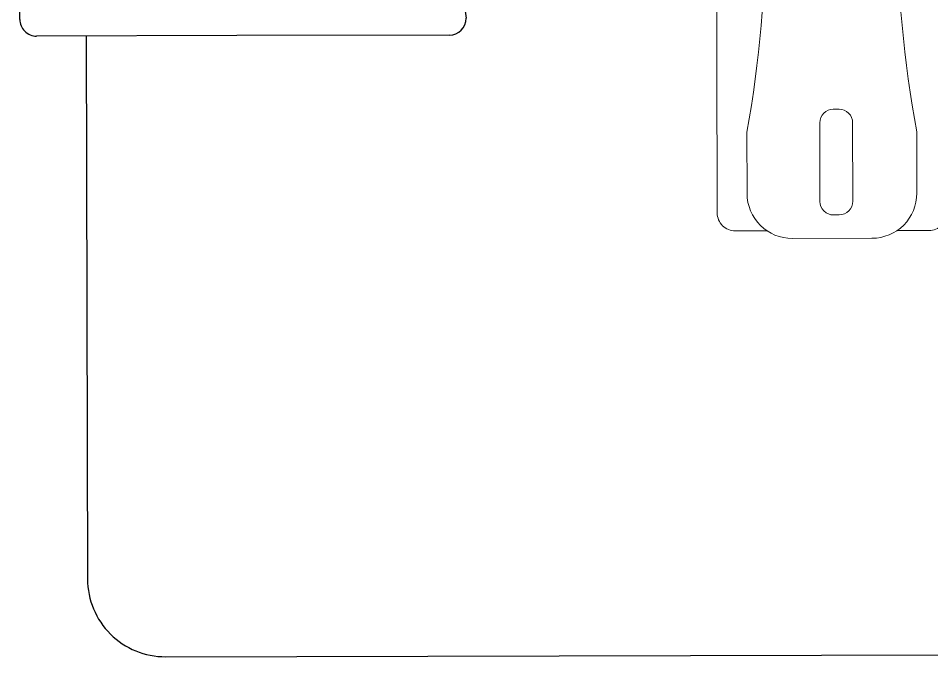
# Model space of a CAD drawing. Header units: inches. Extents: x 164.3 to 247.9, y 15.6 to 56.7.
# Drawn here: x 213.1724 to 213.5408, y 51.0198 to 51.2772 of the extents above; entities that cross this region are included whole.
import ezdxf

# ---------------------------------------------------------------- set-up
doc = ezdxf.new("R2010")
doc.units = ezdxf.units.IN
doc.header["$MEASUREMENT"] = 0
doc.layers.get('0').update_dxf_attribs({"lineweight": 0})
doc.layers.add('EQUI', color=3, linetype='Continuous', lineweight=0)

# ---------------------------------------------------------------- blocks, each defined once
blk = doc.blocks.new('IP PHONE')
at = {"layer": 'EQUI'}
for points in [[(-46.1, 92.72, -0.414214), (-39.86, 86.48), (-39.86, 77.98, 0.089443), (-39.86, 18.68), (-39.86, 13.5, -0.414214), (-46.1, 7.25), (-57.14, 7.25, -0.414214), (-63.39, 13.5), (-63.39, 18.68, 0.089443), (-63.39, 77.98), (-63.39, 86.48, -0.414214), (-57.14, 92.72)], [(-48.74, 87.59), (-48.74, 76.69, -0.414214), (-50.61, 74.81), (-51.41, 74.81, -0.414214), (-53.29, 76.69), (-53.29, 87.59, -0.414214), (-51.41, 89.47), (-50.61, 89.47, -0.414214)]]:
    blk.add_lwpolyline(points, format="xyb", close=True, dxfattribs=at)
for points in [[(-60.62, 91.66), (-65.03, 91.66, 0.414214), (-67.53, 89.16), (-67.53, 2.5, 0.414214), (-65.03, 0), (-54.51, 0)], [(-35.69, 0), (-35.69, 89.16, 0.414214), (-38.19, 91.66), (-42.62, 91.66)]]:
    blk.add_lwpolyline(points, format="xyb", dxfattribs=at)

msp = doc.modelspace()

# ---------------------------------------------------------------- linework, layer by layer
at = {"color": 7, "linetype": 'ByBlock', "lineweight": -2}
for p, q in [((213.17305, 51.27678), (213.17243, 51.53395)), ((213.31854, 51.5343), (213.353, 51.27722)), ((213.26058, 51.27023), (213.17983, 51.27003)), ((213.19982, 51.27008), (213.20035, 51.05109)), ((213.34624, 51.27043), (213.26058, 51.27023)), ((213.23182, 51.01977), (213.68546, 51.02087))]:
    msp.add_line(p, q, dxfattribs=at)
for centre, radius, start, end in [((213.17982, 51.2768), 0.00677, 180.1388, 270.1388), ((213.34623, 51.2772), 0.00677, 270.1388, 0.1388), ((213.23174, 51.05116), 0.03139, 180.1388, 270.1388)]:
    msp.add_arc(centre, radius, start, end, dxfattribs=at)

# ---------------------------------------------------------------- block references
at = {"color": 7, "xscale": -0.002909101709693036, "yscale": 0.002909101709693036, "zscale": 0.002909101709693036, "rotation": 180.1202769238025}
msp.add_blockref('IP PHONE', (213.6502, 51.45851), dxfattribs=at)

doc.saveas('drawing.dxf')
